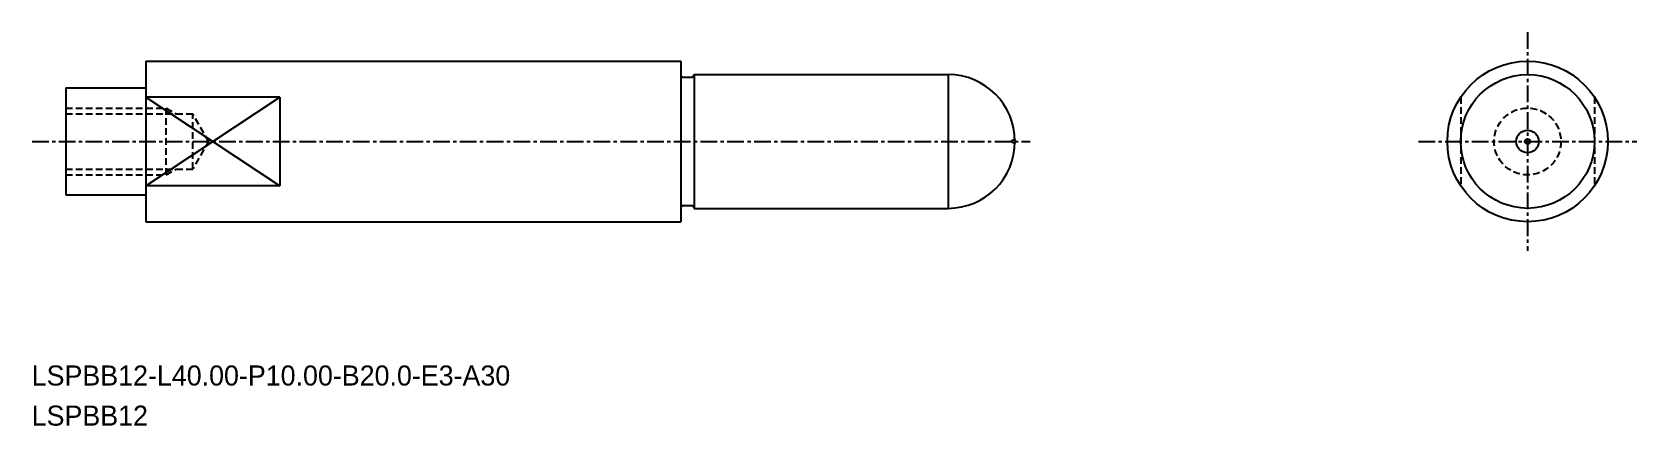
# Model space of a CAD drawing. Extents: x -1030 to -910, y -555 to -526.
import ezdxf

# ---------------------------------------------------------------- set-up
doc = ezdxf.new("R2010")
doc.units = 0
doc.linetypes.add('CENTER', pattern=[2, 1.25, -0.25, 0.25, -0.25])
doc.linetypes.add('DASHED', pattern=[0.75, 0.5, -0.25])
doc.layers.get('0').update_dxf_attribs({"linetype": 'CONTINUOUS'})
doc.layers.add('CENTER', color=1, linetype='CENTER')

msp = doc.modelspace()

# ---------------------------------------------------------------- linework, layer by layer
at = {"color": 7, "linetype": 'CONTINUOUS'}
for p, q in [((-1021.42, -527.7), (-981.42, -527.7)), ((-981.42, -528.69), (-981.42, -528.7)), ((-981.22, -528.9), (-980.62, -528.9)), ((-980.42, -528.7), (-961.42, -528.7)), ((-980.42, -528.7), (-980.42, -528.7)), ((-981.42, -538.71), (-981.42, -538.7)), ((-981.22, -538.5), (-980.62, -538.5)), ((-980.42, -538.7), (-980.42, -538.7)), ((-980.42, -538.7), (-961.42, -538.7)), ((-1021.42, -539.7), (-981.42, -539.7))]:
    msp.add_line(p, q, dxfattribs=at)
for p, q in [((-1021.42, -527.7), (-1021.42, -539.7)), ((-981.42, -527.7), (-981.42, -539.7)), ((-980.42, -528.7), (-980.42, -538.7)), ((-1027.42, -529.7), (-1021.42, -529.7)), ((-1027.42, -529.7), (-1027.42, -537.7)), ((-1011.42, -530.38), (-1021.42, -530.38)), ((-1011.42, -530.38), (-1011.42, -537.01)), ((-1027.42, -537.7), (-1021.42, -537.7)), ((-1011.42, -537.01), (-1021.42, -537.01))]:
    msp.add_line(p, q)
at = {"linetype": 'CONTINUOUS'}
msp.add_line((-961.42, -528.7), (-961.42, -538.7), dxfattribs=at)
at = {"color": 3}
for p, q in [((-1021.42, -537.01), (-1011.42, -530.38)), ((-1021.42, -530.38), (-1011.42, -537.01)), ((-956.38, -533.51), (-956.72, -533.7)), ((-956.38, -533.89), (-956.72, -533.7))]:
    msp.add_line(p, q, dxfattribs=at)
at = {"color": 3, "linetype": 'DASHED'}
for p, q in [((-923.08, -530.38), (-923.08, -537.01)), ((-913.08, -530.38), (-913.08, -537.01)), ((-1027.42, -531.2), (-1019.92, -531.2)), ((-1027.42, -531.63), (-1017.92, -531.63)), ((-1019.92, -536.2), (-1019.92, -531.2)), ((-1019.92, -531.2), (-1019.17, -531.63)), ((-1016.71, -533.73), (-1017.92, -531.63)), ((-1017.92, -535.76), (-1017.92, -531.63)), ((-1016.71, -533.66), (-1017.92, -535.76)), ((-1027.42, -535.76), (-1017.92, -535.76)), ((-1027.42, -536.2), (-1019.92, -536.2)), ((-1019.92, -536.2), (-1019.17, -535.76))]:
    msp.add_line(p, q, dxfattribs=at)
at = {"linetype": 'CONTINUOUS'}
msp.add_circle((-918.08, -533.7), 6, dxfattribs=at)
for radius in [5, 0.845, 0.192]:
    msp.add_circle((-918.08, -533.7), radius)
at = {"color": 3, "linetype": 'DASHED'}
msp.add_circle((-918.08, -533.7), 2.5, dxfattribs=at)
at = {"color": 7, "linetype": 'CONTINUOUS'}
for centre, start, end in [((-981.22, -528.7), 180, 270), ((-980.62, -528.7), 270, 0), ((-981.22, -538.7), 90, 180), ((-980.62, -538.7), 0, 90)]:
    msp.add_arc(centre, 0.2, start, end, dxfattribs=at)
msp.add_arc((-961.42, -533.7), 5, 270, 90)
msp.add_point((-1027.42, -533.7), dxfattribs=at)
at = {"layer": 'CENTER', "color": 1, "linetype": 'CENTER'}
for p, q in [((-918.08, -525.52), (-918.08, -541.87)), ((-1029.94, -533.7), (-955.29, -533.7)), ((-926.25, -533.7), (-909.9, -533.7))]:
    msp.add_line(p, q, dxfattribs=at)

# ---------------------------------------------------------------- texts
for s, p in [('LSPBB12-L40.00-P10.00-B20.0-E3-A30', (-1029.97, -551.95)), ('LSPBB12', (-1029.97, -554.95))]:
    msp.add_text(s, height=1.5).set_placement(p)

doc.saveas('drawing.dxf')
